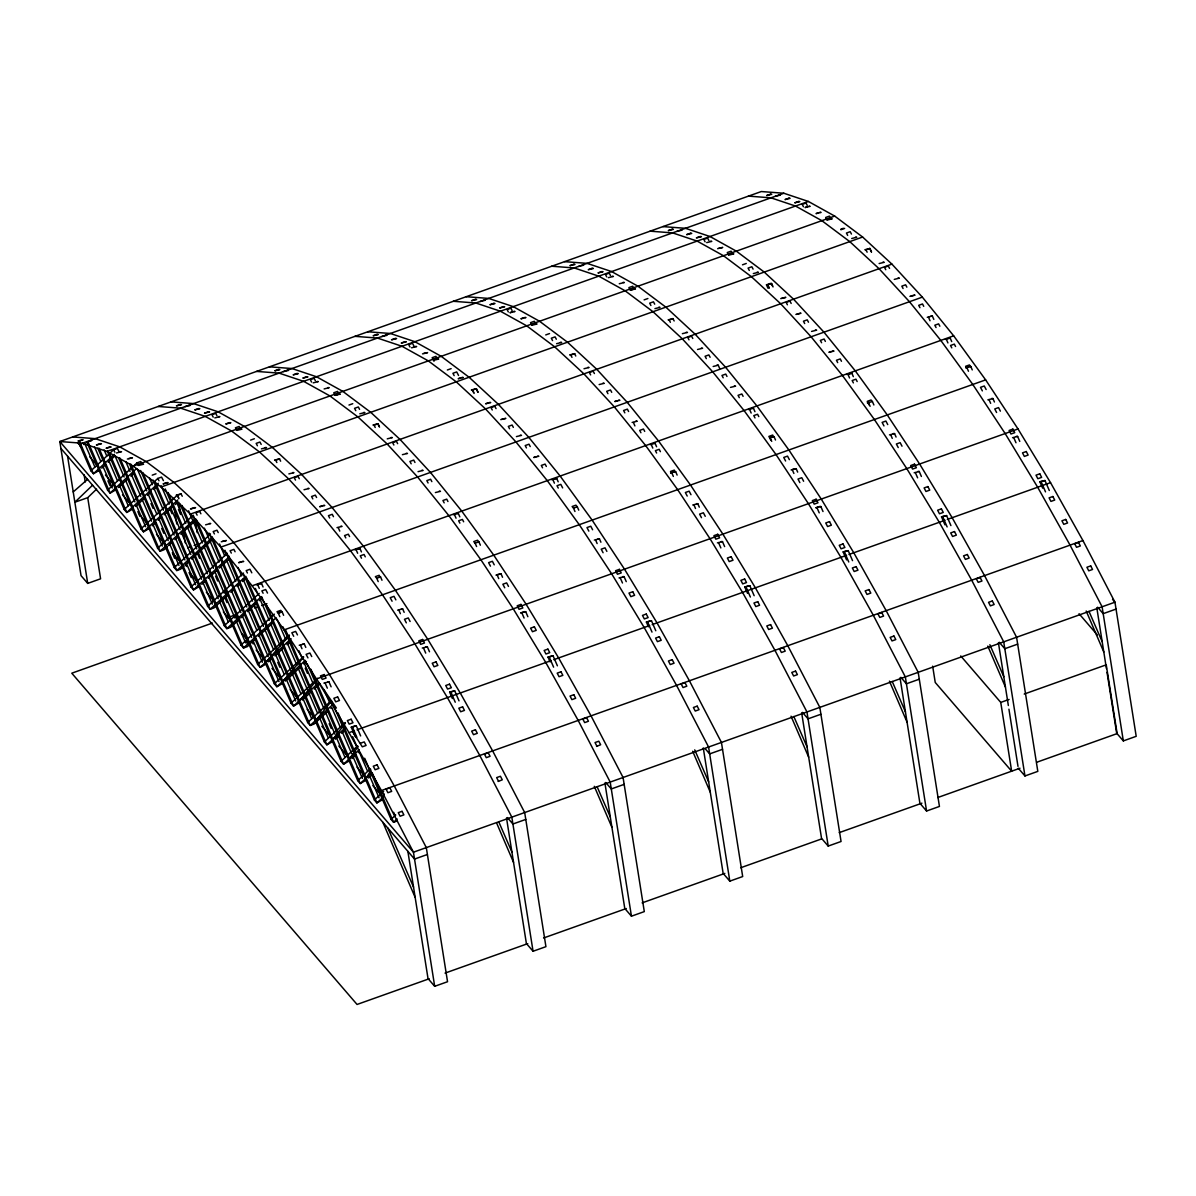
<?xml version="1.0" encoding="UTF-8"?>
<svg xmlns="http://www.w3.org/2000/svg" width="1196" height="1196" viewBox="0 0 1196 1196"><rect width="100%" height="100%" fill="white"/><g stroke="black" fill="none" stroke-linecap="round" stroke-linejoin="round"><path stroke-width="1.5" d="M384.29 793.965L383.109 797.164L376.904 802.905L374.393 799.989L332.667 703.398M366.425 777.804L371.014 770.03M349.755 758.443L358.172 746.483M333.086 739.068L345.435 723.072M316.402 719.708L331.576 701.065M299.733 700.348L317.134 679.791M283.048 680.987L303.664 657.172M266.379 661.627L289.417 635.495M92.57 485.202L74.855 502.23L87.727 497.656L96.577 489.134M80.177 445.944L81.074 445.106M83.959 444.583L84.856 443.761L94.888 466.993M99.507 470.267L93.438 473.721L90.911 470.805L113.575 449.786L117.358 448.44L119.211 451.998M114.382 454.316L93.438 473.721L79.325 441.055L78.024 440.95L83.107 439.709L79.325 441.055M101.78 468.144L105.667 464.541M108.193 462.209L115.01 455.87L124.13 476.98M116.176 489.627L110.107 493.096L107.595 490.166L137.032 462.867L140.814 461.521L142.04 463.884M136.434 468.683L110.107 493.096L87.966 441.832L86.665 441.728L107.595 490.166M118.464 487.505L128.271 478.4M130.798 476.068L134.131 472.988M132.846 508.988L126.791 512.456L124.264 509.526L157.797 478.445L161.58 477.099L163.418 480.643M158.261 483.259L126.791 512.456L99.014 448.171M135.611 506.431L144.955 497.775M147.467 495.428L151.1 492.064M153.836 489.523L157.947 485.726M149.53 528.348L143.46 531.816L140.934 528.886L177.247 495.234L181.299 493.903L176.216 495.144L177.516 495.249L178.981 498.627M177.815 499.958L143.46 531.816L109.613 453.463M152.281 525.806L155.689 522.637M158.216 520.305L161.624 517.135M164.151 514.803L172.687 506.88M175.229 504.518L177.785 502.156M167.35 546.662L163.912 549.831L160.129 551.177L157.618 548.261L193.274 515.192M195.098 518.78L160.129 551.177L119.884 457.993M168.487 545.6L172.374 541.997M174.885 539.665L178.309 536.496M180.82 534.163L196.234 519.871M184.02 566.022L180.596 569.191L176.814 570.552L174.287 567.622L210.496 534.059M212.305 537.632L176.814 570.552L130.812 464.093M185.156 564.961L189.043 561.358M191.569 559.025L212.006 540.069M199.553 586.444L193.483 589.912L190.971 586.982L227.36 553.24M229.198 556.798L193.483 589.912L142.713 472.39M201.84 584.321L205.727 580.733M208.239 578.386L217.134 570.133M228.914 559.22L219.406 568.04M218.509 603.696L213.949 607.927L210.167 609.272L207.641 606.342L243.536 573.063M245.344 576.651L210.167 609.272L155.136 481.913M218.973 603.247L227.883 595.01M230.843 592.259L234.416 588.94M237.092 586.459L239.768 583.977M242.444 581.495L246.451 577.773M235.193 623.056L230.619 627.287L226.836 628.633L224.31 625.717L259.188 593.38M260.997 596.968L226.836 628.633L168.023 492.513M235.657 622.623L238.617 619.872M240.695 617.943L245.001 613.952M247.527 611.619L256.602 603.203M259.323 600.676L262.059 598.15M250.398 643.777L247.288 646.647L243.506 647.993L240.994 645.078L274.333 614.161M276.141 617.749L243.506 647.993L181.897 505.385M251.429 642.82L255.75 638.814M258.261 636.481L273.181 622.653M266.26 663.9L260.19 667.368L257.663 664.438L289.268 635.136M291.077 638.724L260.19 667.368L196.204 519.258M268.532 661.777L272.419 658.174M274.931 655.842L284.379 647.081M287.01 644.659L289.626 642.222M282.929 683.26L276.859 686.728L274.347 683.798L303.485 656.768M305.294 660.371L276.859 686.728L212.096 536.825M285.216 681.137L301.108 666.411M303.754 663.944L306.415 661.478M299.598 702.62L293.528 706.089L291.017 703.158L317.762 678.356M318.644 682.811L293.528 706.089L228.406 555.333M302.349 700.079L311.708 691.408M314.219 689.075L319.99 683.723M318.555 719.872L313.995 724.103L310.213 725.449L307.686 722.534L330.126 701.738M333.131 704.205L310.213 725.449L245.763 576.263M319.033 719.439L328.377 710.768M330.888 708.436L331.785 707.598L340.217 727.093M332.951 741.356L326.882 744.824L324.37 741.894L345.21 722.563M344.687 728.319L326.882 744.824L266.618 605.311M335.239 739.233L339.126 735.63M341.637 733.298L345.046 730.128M349.621 760.716L343.566 764.184L341.039 761.254L357.574 745.915M359.204 749.683L343.566 764.184L285.665 630.157M351.908 758.593L355.795 755.005M358.307 752.658L359.204 751.836L367.621 771.315M366.305 780.076L360.235 783.544L357.709 780.614L370.476 768.789M368.592 777.968L372.464 774.365M374.393 799.989L383.632 791.408M382.974 799.436L376.904 802.905L338.049 712.98M397.371 820.919L393.589 822.265L391.062 819.35L395.741 815.014M397.162 818.961L393.589 822.265L372.106 772.541L360.235 783.544L310.87 669.267M498.164 781.466L502.275 779.807L500.436 776.264L496.639 777.609L498.493 781.167M596.535 746.409L600.646 744.749L598.807 741.206L595.025 742.552L596.864 746.11M73.225 491.915L87.562 479.387M87.727 497.656L100.584 578.804L87.712 583.394L81.044 575.65L59.8 441.533L82.33 443.238L783.843 193.244L808.376 201.451L834.703 216.087L862.615 237.032L891.917 264.122L922.34 297.131L953.661 335.822L985.639 379.88L1018.02 428.96L1050.537 482.646L1082.933 540.547L1114.956 602.201L1136.2 736.317L1123.328 740.907L1116.66 733.163L1107.018 672.287M87.966 441.832L91.748 440.487L90.448 440.382M82.33 443.238L106.863 451.445L808.376 201.451M512.486 311.827L509.959 312.724L515.042 311.468L513.742 311.379M807.614 206.654L805.087 207.551L810.17 206.295L808.87 206.205M128.645 458.591L132.457 457.784L127.374 459.04M228.286 423.085L225.76 423.982L230.843 422.726L229.542 422.622M423.773 353.418L427.6 352.611L422.517 353.867M523.414 317.897L520.888 318.809L525.971 317.553L524.67 317.448M718.916 248.23L722.728 247.437L717.645 248.678M818.557 212.724L816.031 213.621L821.114 212.38L819.813 212.275M106.863 451.445L133.19 466.081L834.703 216.087M337.75 394.456L335.224 395.353L340.307 394.112L339.006 394.007M632.878 289.283L630.367 290.18L635.45 288.939L634.149 288.834M840.833 229.198L843.359 228.301M152.221 475.156L156.003 473.81M250.592 440.098L254.374 438.753M348.978 405.04L352.76 403.695M447.349 369.983L451.131 368.637M545.735 334.925L549.517 333.579M644.106 299.867L647.888 298.522M742.492 264.809L746.274 263.464M840.863 229.752L844.645 228.406M165.571 483.02L163.06 483.917L168.143 482.661L166.842 482.571M460.714 377.846L458.188 378.743L463.271 377.488L461.97 377.398M133.19 466.081L161.101 487.011L862.615 237.032M767.967 288.221L766.487 284.798L770.269 283.452L771.57 283.542L773.035 286.935M379.521 427.166L378.056 423.788L374.004 425.118L375.23 427.48M477.892 392.109L476.427 388.715L472.375 390.06L473.616 392.423M771.57 283.542L767.518 284.887L768.744 287.249M871.406 251.878L869.955 248.484L865.889 249.829L867.13 252.192M193.019 508.061L190.493 508.958L195.576 507.702L194.275 507.612M488.147 402.888L485.621 403.785L490.704 402.529L489.418 402.439M782.02 298.163L785.847 297.356L780.764 298.611M161.101 487.011L190.403 514.101L891.917 264.122M502.036 419.168L505.863 418.376L500.78 419.617M797.179 313.995L800.991 313.188L795.908 314.443M187.697 547.768L190.912 546.617M194.126 545.466L197.355 544.33M222.546 541.325L226.373 540.517L221.29 541.773M322.187 505.818L319.661 506.715L324.744 505.46L323.443 505.37M617.33 400.645L614.804 401.542L619.887 400.286L618.586 400.182M911.203 295.92L915.015 295.113L909.932 296.369M719.723 368.592L718.258 365.229L713.175 366.484M190.403 514.101L220.826 547.125L922.34 297.131M241.158 561.776L238.632 562.673L243.715 561.432L242.414 561.328M536.286 456.603L533.76 457.5L538.843 456.259L537.542 456.154M831.429 351.43L828.903 352.327L833.986 351.086L832.685 350.981M337.003 527.615L342.086 526.375L340.785 526.27M632.146 422.442L637.229 421.201L635.928 421.097M927.274 317.269L932.357 316.028L933.822 319.392M220.826 547.125L252.147 585.816L953.661 335.822M356.154 549.323L359.966 548.53L361.431 551.924M552.911 479.207L556.723 478.415L558.188 481.809M848.039 374.034L851.866 373.227L853.331 376.635M256.512 584.829L261.595 583.588L263.06 586.982M354.883 549.771L359.966 548.53M453.269 514.714L458.352 513.473L459.817 516.866M551.64 479.656L556.723 478.415M650.026 444.598L655.109 443.357L656.574 446.751M748.397 409.54L753.48 408.299L754.945 411.693M846.783 374.483L851.866 373.227M945.154 339.425L950.237 338.169L951.702 341.578M212.41 623.071L71.775 673.199L357.051 1004.461L429.2 978.762M228.227 617.435L237.017 614.31M247.557 610.543L251.085 609.302M254.599 608.046L258.112 606.791M261.625 605.535L266.902 603.651M278.339 612.741L280.851 611.844M673.109 472.061L670.582 472.958L675.665 471.702L677.13 475.081M770.224 437.452L774.051 436.645L775.501 440.023M968.237 366.888L965.725 367.785L970.808 366.529L972.258 369.908M282.151 611.948L280.776 610.349L276.994 611.694L278.369 613.294L282.151 611.948L283.616 615.312M379.954 576.846L379.147 575.291L375.365 576.636L376.755 578.236L380.537 576.891L381.987 580.254M478.908 541.833L477.533 540.233L473.751 541.579L475.126 543.178L478.908 541.833L480.373 545.197M577.294 506.775L575.904 505.175L572.122 506.521L573.512 508.121L577.294 506.775L578.744 510.139M769.686 437.96L774.051 436.645M867.339 402.843L872.422 401.587L873.887 404.966M252.147 585.816L284.125 629.873L985.639 379.88M497.237 574.663L501.064 573.856L502.544 577.279M792.38 469.49L796.192 468.683L797.672 472.106M299.224 645.227L304.307 643.971L305.787 647.395M397.595 610.169L402.678 608.914L404.158 612.337M495.981 575.112L501.064 573.856M594.352 540.054L599.435 538.798L600.915 542.222M692.738 504.996L697.821 503.74L699.301 507.164M791.109 469.938L796.192 468.683M889.495 434.881L894.578 433.625L896.058 437.048M987.866 399.823L992.949 398.567L994.429 401.991M1018.02 428.96L316.506 678.939L284.125 629.873M523.175 612.083L520.649 612.98L525.732 611.739L527.87 616.702M818.303 506.91L815.792 507.807L820.86 506.566L823.012 511.529M323.892 683.095L328.975 681.855L331.113 686.818M422.278 648.038L427.346 646.797L429.499 651.76M619.035 577.922L624.103 576.681L626.255 581.645M717.406 542.864L722.489 541.624L724.627 546.587M914.163 472.749L919.246 471.508L921.383 476.457M1012.549 437.691L1017.617 436.435L1019.769 441.399M355.391 736.781L351.25 727.198L355.033 725.852L356.333 725.942L360.639 735.929M452.387 698.524L449.636 692.14L454.719 690.884L459.025 700.871M550.085 661.866L548.007 657.082L553.09 655.827L557.396 665.813M648.456 626.809L646.393 622.025L651.476 620.769L655.782 630.755M747.53 593.351L744.764 586.967L749.847 585.711L754.153 595.698M846.589 559.892L843.15 551.909L848.233 550.653L852.539 560.64M944.975 524.835L941.521 516.851L946.604 515.596L950.91 525.582M1042.658 488.177L1039.907 481.794L1044.99 480.538L1049.296 490.51M351.25 727.198L356.333 725.942M449.636 692.14L454.719 690.884M548.007 657.082L553.09 655.827M646.393 622.025L651.476 620.769M744.764 586.967L749.847 585.711M843.15 551.909L848.233 550.653M941.521 516.851L946.604 515.596M1039.907 481.794L1044.99 480.538M336.39 708.047L316.506 678.939L349.023 732.64L354.3 730.771M357.066 729.784L551.207 660.596M553.823 659.669L649.667 625.508M652.194 624.611L846.589 555.333M848.951 554.481L945.034 520.245M947.337 519.423L1050.537 482.646M360.445 743.254L364.227 741.909L366.081 745.467L362.298 746.812L353.119 732.535M349.023 732.64L381.419 790.541L1082.933 540.547M427.391 854.482L414.534 859.072L60.891 448.41M525.777 819.424L512.905 824.014L507.358 817.556M624.148 784.367L611.291 788.956L605.729 782.498M722.534 749.309L709.662 753.899L705.221 748.726M820.905 714.251L808.048 718.841L802.486 712.382M919.29 679.193L906.418 683.783L900.872 677.325M1017.661 644.136L1004.804 648.725L999.243 642.267M1116.047 609.078L1103.175 613.668L1097.629 607.209M960.732 655.946L1000.753 702.411L1009.08 699.451M1024.225 694.054L1106.24 664.827L1117.139 733.596L1036.857 762.211M445.032 973.11L527.735 943.644M543.582 937.993L626.285 908.526M642.117 902.875L724.821 873.409M740.653 867.758L821.607 838.919M839.203 832.64L921.907 803.174M937.739 797.538L1019.979 768.221M407.866 851.328L428.019 978.567L434.686 986.311L447.543 981.722L426.314 847.605L394.276 785.966L361.88 728.065L329.363 674.365L296.997 625.284L265.019 581.241L233.683 542.55L203.26 509.526L173.973 482.437L146.047 461.492L119.72 446.856L95.202 438.648L72.672 436.944M506.521 818.049L526.39 943.509L533.057 951.254L545.929 946.664L524.685 812.547L492.662 750.909L460.266 693.007L427.749 639.307L395.368 590.226L363.39 546.183L332.069 507.478L301.646 474.468L272.344 447.379L244.433 426.434L218.106 411.798L193.573 403.59L171.043 401.886M604.907 782.991L624.775 908.452L631.443 916.196L644.3 911.606L623.071 777.49L591.033 715.851L558.637 657.95L526.12 604.249L493.754 555.168L461.776 511.126L430.44 472.42L400.017 439.41L370.73 412.321L342.804 391.376L316.477 376.74L291.959 368.532L269.429 366.828M703.278 747.934L723.146 873.394L729.814 881.138L742.686 876.548L721.442 742.432L689.419 680.793L657.023 622.892L624.506 569.191L592.125 520.111L560.147 476.053L528.826 437.362L498.403 404.353L469.101 377.263L441.189 356.318L414.863 341.682L390.33 333.475L367.8 331.77M801.664 712.876L821.532 838.336L828.2 846.08L841.057 841.491L819.828 707.374L787.79 645.72L755.394 587.834L722.877 534.134L690.511 485.053L658.533 440.995L627.197 402.305L596.774 369.295L567.487 342.206L539.56 321.261L513.234 306.625L488.716 298.417L466.186 296.713M900.035 677.818L919.903 803.278L926.571 811.023L939.443 806.433L918.199 672.316L886.176 610.663L853.78 552.761L821.263 499.076L788.882 449.995L756.904 405.937L725.583 367.247L695.16 334.237L665.858 307.148L637.946 286.203L611.619 271.567L587.087 263.359L564.557 261.655M1018.289 768.221L1024.957 775.965L1037.814 771.375L1016.585 637.259L984.547 575.605L952.151 517.704L919.634 464.018L887.268 414.937L855.29 370.88L823.954 332.189L793.531 299.179L764.244 272.09L736.317 251.145L709.99 236.509L685.472 228.301L662.943 226.597M783.843 193.244L761.314 191.539L59.8 441.533L413.442 852.195L434.686 986.311M779.104 194.978L780.405 195.083L775.322 196.323M748.457 196.114L770.986 197.833L795.504 206.041L821.831 220.662L849.758 241.607L879.045 268.696L909.468 301.721L940.803 340.411L972.782 384.469L1005.148 433.535L1037.665 487.235L1070.061 545.137L1102.099 606.776L1123.328 740.907M830.906 218.719L832.207 218.823L827.124 220.064M855.484 237.167L856.785 237.256L851.702 238.512M680.718 230.036L682.019 230.14L676.936 231.381M650.071 231.172L672.601 232.891L697.133 241.099L723.46 255.72L751.372 276.665L780.674 303.754L811.097 336.779L842.418 375.469L874.396 419.527L906.777 468.593L939.294 522.293L971.69 580.195L1003.713 641.833L1024.957 775.965M869.955 248.484L864.872 249.74L866.158 249.844M710.499 241.263L711.799 241.353L706.716 242.609M882.932 262.193L884.218 262.298L879.135 263.554M732.52 253.776L733.821 253.881L728.738 255.122M898.076 278.04L899.377 278.13L894.294 279.386M757.113 272.225L758.414 272.314L753.331 273.57M582.347 265.093L583.648 265.198L578.565 266.439M551.7 266.23L574.23 267.949L598.748 276.156L625.074 290.778L653.001 311.722L682.288 338.812L712.711 371.836L744.047 410.527L776.025 454.585L808.391 503.651L840.908 557.351L873.304 615.252L905.342 676.906L926.571 811.023M766.487 284.798L767.787 284.902L769.252 288.281M612.113 276.321L613.413 276.411L608.33 277.666M623.056 282.391L624.357 282.495L619.274 283.751M931.056 315.923L932.357 316.028M658.727 307.282L660.028 307.372L654.945 308.628M483.961 300.151L485.262 300.256L480.179 301.497M948.936 338.079L950.237 338.169M453.314 301.287L475.844 303.007L500.377 311.214L526.703 325.835L554.615 346.78L583.917 373.87L614.34 406.894L645.661 445.585L677.639 489.642L710.02 538.708L742.537 592.409L774.933 650.31L806.956 711.964L828.2 846.08M815.343 330.066L816.644 330.171L811.561 331.427M669.401 319.96L668.115 319.855L673.184 318.599L669.132 319.945L670.373 322.307M686.175 332.324L687.461 332.413L682.378 333.669M535.763 323.892L537.064 323.996L531.981 325.237M969.508 366.439L970.808 366.529M701.319 348.156L702.62 348.26L697.537 349.501M560.356 342.34L561.657 342.43L556.574 343.686M385.59 335.209L386.891 335.314L381.808 336.554M354.943 336.345L377.473 338.064L401.991 346.272L428.318 360.893L456.244 381.838L485.531 408.927L515.954 441.952L547.29 480.643L579.268 524.7L611.634 573.766L644.151 627.466L676.547 685.368L708.585 747.022L729.814 881.138M716.957 365.124L718.258 365.229M571.03 355.018L569.73 354.913L574.813 353.657L570.761 355.003L571.987 357.365M415.356 346.436L416.656 346.541L411.574 347.782M587.789 367.381L589.09 367.471L584.007 368.727M991.648 398.462L992.949 398.567M437.392 358.95L438.693 359.054L433.61 360.295M734.299 386.039L735.6 386.144L730.517 387.384M872.422 401.587L871.047 400.002L867.264 401.348L869.103 404.906M602.948 383.213L604.234 383.318L599.151 384.559M287.204 370.267L288.505 370.371L283.422 371.612M752.179 408.195L753.48 408.299M256.557 371.418L279.087 373.122L303.62 381.33L329.947 395.951L357.858 416.896L387.16 443.985L417.583 477.01L448.904 515.7L480.882 559.758L513.263 608.824L545.78 662.524L578.176 720.426L610.199 782.079L631.443 916.196M476.427 388.715L471.359 389.971L472.644 390.075L474.109 393.454M316.985 381.494L318.286 381.599L313.203 382.84M1016.331 436.346L1017.617 436.435M327.913 387.564L329.214 387.668L324.131 388.924M893.277 433.52L894.578 433.625M363.599 412.456L364.9 412.545L359.817 413.801M188.833 405.324L190.134 405.429L185.051 406.67M653.808 443.253L655.109 443.357M158.186 406.476L180.716 408.18L205.234 416.387L231.561 431.009L259.487 451.953L288.774 479.043L319.197 512.067L350.533 550.758L382.511 594.816L414.877 643.882L447.394 697.582L479.79 755.483L511.828 817.137L533.057 951.254M378.056 423.788L372.973 425.029L374.273 425.133M520.2 435.254L521.501 435.344L516.418 436.6M218.599 416.552L219.9 416.656L214.817 417.897M917.945 471.403L919.246 471.508M391.032 437.497L392.333 437.587L387.25 438.842M240.635 429.065L241.936 429.17L236.853 430.411M674.365 471.613L675.665 471.702M406.192 453.329L407.477 453.434L402.394 454.674M265.213 447.513L266.514 447.603L261.431 448.859M421.829 470.312L423.13 470.402L418.047 471.658M275.887 460.191L274.602 460.086L279.67 458.845L275.618 460.176L276.859 462.538M120.228 451.61L121.529 451.714L116.446 452.955M819.574 506.461L820.86 506.566M292.661 472.555L293.947 472.644L288.864 473.9M696.52 503.636L697.821 503.74M142.249 464.123L143.55 464.227L138.467 465.468M439.171 491.212L440.472 491.317L435.389 492.558M307.806 488.387L309.106 488.491L304.023 489.732M457.051 513.368L458.352 513.473M721.188 541.519L722.489 541.624M598.135 538.693L599.435 538.798M209.435 523.444L210.72 523.549L205.637 524.79M622.817 576.577L624.103 576.681M379.237 576.786L380.537 576.891M260.294 583.484L261.595 583.588M524.431 611.634L525.732 611.739M401.378 608.824L402.678 608.914M426.06 646.692L427.346 646.797M303.007 643.882L304.307 643.971M327.674 681.75L328.975 681.855M1112.534 599.375L1114.956 602.201L413.442 852.195L381.419 790.541M1079.046 613.712L1097.255 634.867M179.415 540.592L181.643 543.178M77.531 442.58L82.389 448.231M89.685 456.693L96.966 465.169M105.472 475.051L113.979 484.918M122.485 494.8L130.992 504.682M139.498 514.564L148.005 524.431M156.512 534.313L165.018 544.195M172.314 552.657L179.609 561.133M189.327 572.421L196.622 580.882M206.34 592.17L213.636 600.646M223.353 611.933L230.649 620.395M241.592 633.103L246.451 638.739M256.168 650.041L263.464 658.503M271.97 668.385L280.477 678.267M290.194 689.554L297.49 698.015M307.208 709.303L314.503 717.779M321.799 726.241L330.305 736.123M338.812 746.005L347.318 755.872M357.036 767.159L364.332 775.636M372.838 785.518L381.345 795.385M1000.379 411.14L998.54 407.597L994.758 408.942L996.597 412.5M986.132 389.537L984.278 385.994L980.496 387.34L982.35 390.883M970.225 366.484L969.418 364.944L965.635 366.29L966.443 367.845M955.544 346.496L954.318 344.119L950.536 345.48L951.762 347.842M939.847 326.224L938.606 323.862L934.823 325.207L936.064 327.569M923.731 306.34L922.505 303.963L918.722 305.309L919.948 307.686M906.852 287.16L905.626 284.798L901.844 286.143L903.07 288.52M889.555 268.382L888.314 266.02L884.532 267.366L885.758 269.728M869.686 248.469L871.525 252.027M851.447 234.057L850.221 231.695L846.439 233.041L847.665 235.403M830.697 218.479L829.456 216.117L825.674 217.463L826.914 219.825M807.24 205.398L806.014 203.036L802.232 204.381L803.458 206.744M902.008 446.198L900.154 442.655L896.372 444L898.226 447.558M887.746 424.595L885.907 421.052L882.125 422.397L883.964 425.94M857.158 381.554L855.932 379.177L852.15 380.537L853.376 382.899M841.461 361.282L840.235 358.92L836.453 360.265L837.678 362.627M825.36 341.398L824.134 339.021L820.351 340.382L821.577 342.744M808.481 322.217L807.24 319.855L803.458 321.201L804.684 323.578M791.169 303.44L789.943 301.078L786.161 302.424L787.387 304.786M771.3 283.542L772.526 285.904M753.076 269.115L751.85 266.753L748.068 268.098L749.294 270.46M732.311 253.537L731.085 251.175L727.303 252.52L728.528 254.883M708.869 240.456L707.628 238.094L703.846 239.439L705.072 241.816M803.622 481.255L801.783 477.712L798.001 479.058L799.84 482.616M789.375 459.653L787.521 456.11L783.739 457.455L785.593 460.998M773.468 436.615L772.661 435.06L768.879 436.405L770.732 439.964M758.787 416.612L757.561 414.25L753.779 415.595L755.005 417.957M743.09 396.339L741.849 393.977L738.067 395.323L739.307 397.685M726.974 376.456L725.748 374.079L721.965 375.439L723.191 377.801M710.095 357.275L708.869 354.913L705.087 356.259L706.313 358.636M692.798 338.498L691.557 336.136L687.775 337.481L689.001 339.843M672.929 318.599L674.155 320.962M654.69 304.173L653.465 301.811L649.682 303.156L650.908 305.518M633.94 288.595L632.699 286.233L628.917 287.578L630.157 289.955M610.483 275.514L609.257 273.151L605.475 274.497L606.701 276.874M705.251 516.313L703.398 512.77L699.615 514.116L701.469 517.674M690.989 494.71L689.15 491.167L685.368 492.513L687.207 496.056M675.097 471.673L674.29 470.118L670.508 471.463L671.315 473.018M660.401 451.669L659.175 449.307L655.393 450.653L656.619 453.015M644.704 431.397L643.478 429.035L639.696 430.381L640.921 432.743M628.603 411.514L627.377 409.137L623.594 410.497L624.82 412.859M611.724 392.333L610.483 389.971L606.701 391.316L607.927 393.693M594.412 373.556L593.186 371.194L589.404 372.539L590.63 374.916M574.543 353.657L575.769 356.019M556.319 339.23L555.094 336.868L551.311 338.214L552.537 340.576M535.554 323.653L534.328 321.29L530.546 322.636L531.772 325.013M512.112 310.571L510.871 308.209L507.089 309.555L508.315 311.932M606.865 551.371L605.027 547.828L601.244 549.173L603.083 552.731M592.618 529.768L590.764 526.225L586.982 527.571L588.836 531.114M562.643 487.908L560.804 484.365L557.022 485.711L558.248 488.073M546.333 466.455L545.092 464.093L541.31 465.438L542.55 467.8M530.217 446.571L528.991 444.194L525.208 445.555L526.434 447.917M513.338 427.391L512.112 425.029L508.33 426.374L509.556 428.751M496.041 408.613L494.8 406.251L491.018 407.597L492.244 409.974M476.785 389.896L478.011 392.258M458.561 375.469L456.708 371.926L452.925 373.272L454.151 375.634M437.183 358.71L435.942 356.348L432.16 357.694L434.013 361.252M414.339 346.825L412.5 343.267L408.718 344.612L409.944 346.99M508.494 586.429L506.641 582.886L502.858 584.231L504.712 587.789M494.232 564.826L492.393 561.283L488.611 562.628L490.45 566.171M463.644 521.785L462.418 519.423L458.636 520.768L459.862 523.13M447.947 501.513L446.721 499.151L442.939 500.496L444.165 502.873M431.846 481.629L430.62 479.252L426.837 480.613L428.063 482.975M414.967 462.463L413.726 460.086L409.944 461.432L411.17 463.809M397.655 443.671L396.429 441.309L392.647 442.655L393.873 445.032M377.786 423.773L379.012 426.135M359.562 409.346L358.337 406.984L354.554 408.329L355.78 410.691M338.797 393.768L337.571 391.406L333.789 392.751L335.015 395.129M315.355 380.687L314.114 378.325L310.332 379.67L311.558 382.047M410.108 621.501L408.27 617.943L404.487 619.289L406.326 622.847M395.861 599.884L394.007 596.341L390.225 597.686L392.079 601.229M365.273 556.843L364.047 554.481L360.265 555.826L361.491 558.188M349.576 536.57L348.335 534.208L344.553 535.554L345.794 537.931M333.46 516.687L332.234 514.31L328.452 515.67L329.677 518.032M316.581 497.521L315.355 495.144L311.573 496.49L312.799 498.867M299.284 478.729L298.043 476.367L294.261 477.712L295.487 480.089M279.416 458.83L280.641 461.193M261.176 444.404L259.951 442.042L256.168 443.387L257.394 445.749M240.426 428.826L239.185 426.464L235.403 427.809L236.644 430.186M216.969 415.745L215.743 413.382L211.961 414.728L213.187 417.105M311.737 656.559L309.884 653.001L306.101 654.347L307.955 657.905M297.475 634.941L295.636 631.398L291.854 632.744L293.693 636.287M267.515 593.081L265.661 589.538L261.879 590.884L263.105 593.246M251.803 572.824L249.964 569.266L246.182 570.612L247.408 572.989M235.089 551.745L233.863 549.383L230.081 550.728L231.306 553.09M218.21 532.579L216.969 530.202L213.187 531.547L214.413 533.924M200.898 513.787L199.672 511.425L195.89 512.77L197.116 515.147M181.03 493.888L182.255 496.25M177.247 495.234L178.473 497.596M157.797 478.445L159.023 480.807M137.032 462.867L138.258 465.244M113.575 449.786L114.801 452.163M1088.973 611.335L1102.174 641.684M989.854 644.704L1003.803 676.742M892.216 681.451L905.417 711.799M793.83 716.509L807.046 746.857M694.726 749.877L708.66 781.915M597.073 786.624L610.289 816.973M498.702 821.682L511.903 852.03M387.848 828.081L413.532 887.088M1041.208 481.883L1045.513 491.87M1013.834 437.796L1015.987 442.759M989.167 399.913L990.647 403.336M967.026 367.89L968.476 371.253M946.455 339.529L947.92 342.923M928.574 317.374L930.04 320.737M942.822 516.941L947.127 526.928M915.463 472.854L917.601 477.817M890.796 434.97L892.261 438.394M868.64 402.947L870.105 406.311M848.084 374.587L849.549 377.981M844.451 551.999L848.756 561.985M817.077 507.911L819.23 512.875M792.41 470.028L793.89 473.452M770.269 438.005L771.719 441.369M749.698 409.645L751.163 413.039M746.065 587.072L750.37 597.043M718.706 542.969L720.844 547.932M694.039 505.086L695.504 508.509M671.883 473.063L673.348 476.427M651.327 444.703L652.792 448.096M633.446 422.547L634.897 425.911M647.694 622.129L651.999 632.101M620.32 578.027L622.473 582.99M595.653 540.144L597.133 543.567M573.512 508.121L574.962 511.484M552.941 479.76L554.406 483.154M549.308 657.187L553.613 667.159M521.949 613.085L524.087 618.048M497.282 575.201L498.747 578.625M475.126 543.178L476.591 546.542M454.57 514.818L456.035 518.212M450.937 692.245L455.242 702.216M423.563 648.142L425.716 653.106M398.896 610.259L400.376 613.683M376.755 578.236L378.205 581.6M356.184 549.876L357.649 553.27M338.304 527.72L339.769 531.099M393.648 812.293L395.039 815.537M352.551 727.303L356.856 737.274M364.675 758.249L391.062 819.35M352.671 736.706L356.886 746.454M369.953 776.697L379.072 797.807M325.192 683.2L327.33 688.163M324.251 690.167L329.423 702.142M342.534 732.475L351.654 753.57M353.283 757.337L362.403 778.447M300.525 645.317L301.99 648.74M307.252 663.81L357.709 780.614M298.91 650.744L302.558 659.175M304.023 662.554L312.769 682.796M315.116 688.238L324.236 709.348M325.865 713.1L334.985 734.209M336.599 737.962L345.016 757.457M305.219 668.235L307.432 673.348M329.169 723.685L331.277 728.543M278.369 613.294L279.834 616.658M282.974 626.868L341.039 761.254M277.009 619.259L285.814 639.636M287.279 643.044L296.817 665.125M298.447 668.878L307.566 689.987M309.181 693.74L317.598 713.22M319.93 718.602L328.347 738.096M257.813 584.934L259.278 588.327M261.595 596.61L324.37 741.894M255.376 588.417L258.291 595.16M260.474 600.213L269.22 620.455M270.67 623.834L280.148 645.75M281.763 649.518L290.882 670.627M292.512 674.38L300.929 693.859M303.246 699.241L311.663 718.721M243.79 574.618L307.686 722.534M238.004 567.457L241.652 575.874M243.102 579.253L252.55 601.14M254.015 604.503L263.464 626.39M265.093 630.143L273.51 649.637M275.828 655.019L284.259 674.499M286.577 679.881L295.696 700.991M277.741 662.345L279.849 667.204M224.968 550.28L291.017 703.158M219.556 543.986L224.713 555.916M226.926 561.029L235.747 581.465M237.227 584.874L246.795 607.03M248.424 610.782L256.841 630.277M259.158 635.644L268.278 656.754M269.907 660.521L279.027 681.615M209.285 533.237L274.347 683.798M204.396 528.124L219.092 562.15M220.557 565.544L229.378 585.965M231.74 591.422L240.859 612.531M242.489 616.284L251.609 637.393M253.223 641.146L262.343 662.255M252.326 641.983L253.178 643.941M193.408 515.7L257.663 664.438M224.549 590.675L226.164 594.427M235.283 615.536L236.913 619.304M246.032 640.398L247.647 644.166M188.609 510.812L202.483 542.939M203.948 546.318L213.441 568.309M215.071 572.062L224.19 593.171M225.805 596.924L234.924 618.033M236.554 621.785L245.673 642.895M215.579 576.143L217.672 581.002M224.908 597.761L227.016 602.62M179.908 503.71L240.994 645.078M176.216 501.363L185.754 523.444M187.219 526.853L196.772 548.934M198.386 552.702L207.506 573.796M209.136 577.563L218.255 598.673M219.87 602.425L228.301 621.905M178.458 509.451L180.626 514.489M197.489 553.524L199.597 558.397M165.227 488.955L224.31 625.717M161.116 485.636L169.144 504.234M170.609 507.612L180.088 529.574M181.717 533.326L190.837 554.436M192.466 558.203L201.586 579.298M203.2 583.065L212.32 604.174M169.832 508.734L172 513.727M153.088 480.059L207.641 606.342M149.44 477.847L152.385 484.664M153.85 488.073L163.418 510.214M165.048 513.966L174.168 535.075M175.782 538.828L184.902 559.937M186.531 563.69L195.651 584.799M185.634 564.527L186.471 566.485M189.237 572.869L191.3 577.653M140.635 470.506L190.971 586.982M137.465 469.355L146.749 490.853M148.364 494.606L156.781 514.086M159.113 519.468L168.232 540.577M169.847 544.33L178.966 565.439M150.98 503.561L153.088 508.42M161.714 528.423L163.822 533.296M172.568 553.509L174.631 558.293M129.587 464.138L174.287 567.622M125.804 461.596L130.065 471.478M131.695 475.246L140.814 496.355M142.429 500.107L151.548 521.217M153.178 524.969L162.297 546.079M118.509 457.739L157.618 548.261M125.759 480.747L134.879 501.857M136.508 505.609L145.628 526.718M137.839 511.589L139.902 516.373M107.401 451.266L140.934 528.886M104.127 449.905L106.788 456.08M109.09 461.372L117.507 480.867M119.824 486.249L128.241 505.729M97.803 448.276L124.264 509.526M94.544 446.945L100.823 461.507M103.155 466.874L112.275 487.983M107.924 480.837L110.002 485.621M78.742 442.625L90.911 470.805M1086.192 611.021L1103.803 651.999M987.806 646.079L1005.432 687.057M889.435 681.137L907.046 722.115M791.049 716.195L808.675 757.173M692.678 751.252L710.289 792.23M594.292 786.31L611.918 827.288M496.654 823.072L513.533 862.346M382.855 822.28L415.161 897.404M1096.792 607.703L1106.435 668.594M998.421 642.76L1008.348 705.505M1008.931 709.183L1017.99 766.367M1000.753 702.411L1011.652 771.196L935.242 682.468L932.656 666.172M195.157 519.767L197.205 532.683M178.787 502.215L180.536 513.293M183.167 529.888L185.216 542.805M174.452 509.242L176.799 523.998M84.109 474.812L85.245 481.973M67.559 456.154L87.712 583.394M180.177 404.547L176.395 405.893L181.478 404.652L180.177 404.547M278.563 369.489L274.781 370.835L279.864 369.594L278.563 369.489M376.934 334.432L373.152 335.777L378.235 334.536L376.934 334.432M475.32 299.374L471.538 300.719L476.621 299.478L475.32 299.374M573.691 264.316L569.909 265.661L574.992 264.421L573.691 264.316M672.077 229.258L668.295 230.604L673.378 229.363L672.077 229.258M770.448 194.201L766.666 195.546L771.749 194.305L770.448 194.201M100.165 443.641L96.383 444.987L101.466 443.731L100.165 443.641M198.536 408.584L194.754 409.929L199.837 408.673L198.536 408.584M296.922 373.511L293.14 374.871L298.223 373.615L296.922 373.511M395.293 338.453L391.511 339.814L396.594 338.558L395.293 338.453M493.679 303.395L489.897 304.756L494.98 303.5L493.679 303.395M592.05 268.338L588.268 269.698L593.351 268.442L592.05 268.338M690.436 233.28L686.654 234.64L691.736 233.384L690.436 233.28M788.807 198.222L785.025 199.583L790.108 198.327L788.807 198.222M109.883 446.885L106.085 448.231L111.168 446.975L109.883 446.885M208.254 411.828L204.471 413.173L209.554 411.917L208.254 411.828M306.639 376.77L302.842 378.115L307.925 376.86L306.639 376.77M405.01 341.712L401.228 343.058L406.311 341.802L405.01 341.712M503.396 306.654L499.599 308L504.682 306.744L503.396 306.654M601.767 271.597L597.985 272.942L603.068 271.686L601.767 271.597M700.153 236.539L696.356 237.884L701.439 236.629L700.153 236.539M798.524 201.481L794.742 202.827L799.825 201.571L798.524 201.481M324.236 674.529L320.453 675.875L322.292 679.418L326.074 678.072L324.236 674.529M422.622 639.471L418.839 640.817L420.678 644.36L424.46 643.014L422.622 639.471M520.993 604.414L517.21 605.759L519.049 609.302L522.831 607.957L520.993 604.414M619.379 569.356L615.596 570.701L617.435 574.244L621.217 572.899L619.379 569.356M717.75 534.283L713.967 535.644L715.806 539.187L719.603 537.841L717.75 534.283M816.135 499.225L812.353 500.586L814.192 504.129L817.974 502.783L816.135 499.225M914.506 464.168L910.724 465.528L912.563 469.071L916.36 467.726L914.506 464.168M1012.892 429.11L1009.11 430.47L1010.949 434.013L1014.731 432.668L1012.892 429.11M337.631 696.924L333.848 698.27L335.702 701.828L339.485 700.482L337.631 696.924M436.017 661.866L432.234 663.212L434.073 666.77L437.856 665.425L436.017 661.866M534.388 626.809L530.605 628.154L532.459 631.712L536.242 630.352L534.388 626.809M632.774 591.751L628.991 593.096L630.83 596.655L634.613 595.294L632.774 591.751M731.145 556.693L727.362 558.039L729.216 561.597L732.999 560.236L731.145 556.693M829.531 521.635L825.748 522.981L827.587 526.539L831.37 525.179L829.531 521.635M927.902 486.578L924.119 487.923L925.973 491.481L929.755 490.121L927.902 486.578M1026.288 451.52L1022.505 452.865L1024.344 456.424L1028.126 455.063L1026.288 451.52M351.146 719.23L347.363 720.575L349.202 724.133L352.984 722.773L351.146 719.23M449.517 684.172L445.734 685.517L447.573 689.075L451.37 687.715L449.517 684.172M547.903 649.114L544.12 650.46L545.959 654.018L549.741 652.657L547.903 649.114M646.274 614.056L642.491 615.402L644.33 618.945L648.127 617.599L646.274 614.056M744.66 578.999L740.877 580.344L742.716 583.887L746.498 582.542L744.66 578.999M843.031 543.941L839.248 545.286L841.087 548.829L844.884 547.484L843.031 543.941M941.416 508.883L937.634 510.229L939.473 513.772L943.255 512.426L941.416 508.883M1039.787 473.825L1036.005 475.171L1037.844 478.714L1041.641 477.368L1039.787 473.825M462.613 706.851L458.83 708.196L460.669 711.755L464.452 710.409L462.613 706.851M560.984 671.793L557.201 673.139L559.055 676.697L562.838 675.351L560.984 671.793M659.37 636.735L655.587 638.081L657.426 641.639L661.209 640.294L659.37 636.735M757.741 601.678L753.958 603.023L755.812 606.581L759.595 605.236L757.741 601.678M856.127 566.62L852.344 567.965L854.183 571.524L857.966 570.178L856.127 566.62M954.498 531.562L950.715 532.908L952.569 536.466L956.352 535.12L954.498 531.562M1052.884 496.504L1049.101 497.85L1050.94 501.408L1054.723 500.063L1052.884 496.504M377.069 764.842L373.287 766.188L375.125 769.746L378.908 768.385L377.069 764.842M475.44 729.784L471.658 731.13L473.496 734.688L477.294 733.327L475.44 729.784M573.826 694.726L570.044 696.072L571.882 699.63L575.665 698.27L573.826 694.726M672.197 659.669L668.415 661.014L670.253 664.572L674.051 663.212L672.197 659.669M770.583 624.611L766.8 625.957L768.639 629.515L772.422 628.154L770.583 624.611M868.954 589.553L865.171 590.899L867.01 594.442L870.808 593.096L868.954 589.553M967.34 554.495L963.557 555.841L965.396 559.384L969.179 558.039L967.34 554.495M1065.711 519.438L1061.928 520.783L1063.767 524.326L1067.565 522.981L1065.711 519.438M389.836 787.82L386.054 789.166L387.908 792.724L391.69 791.363L389.836 787.82M488.222 752.762L484.44 754.108L486.279 757.666L490.061 756.306L488.222 752.762M586.593 717.705L582.811 719.05L584.665 722.608L588.447 721.248L586.593 717.705M684.979 682.647L681.197 683.992L683.036 687.551L686.818 686.19L684.979 682.647M783.35 647.589L779.568 648.935L781.422 652.478L785.204 651.132L783.35 647.589M881.736 612.531L877.954 613.877L879.793 617.42L883.575 616.075L881.736 612.531M980.107 577.474L976.325 578.819L978.178 582.362L981.961 581.017L980.107 577.474M1078.493 542.416L1074.711 543.761L1076.55 547.305L1080.332 545.959L1078.493 542.416M402.05 811.322L398.268 812.667L400.107 816.225L403.889 814.88L402.05 811.322M697.193 706.148L693.396 707.494L695.25 711.052L699.032 709.691L697.193 706.148M795.564 671.091L791.782 672.436L793.621 675.994L797.403 674.634L795.564 671.091M893.95 636.033L890.153 637.378L892.007 640.936L895.789 639.576L893.95 636.033M992.321 600.975L988.539 602.321L990.378 605.879L994.16 604.518L992.321 600.975M1090.707 565.917L1086.91 567.263L1088.764 570.821L1092.546 569.46L1090.707 565.917"/></g></svg>
